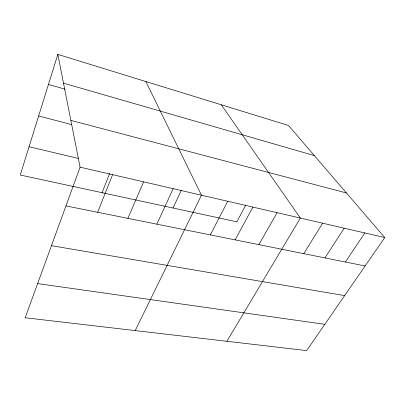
<?xml version="1.0" encoding="UTF-8"?>
<svg xmlns="http://www.w3.org/2000/svg" width="405" height="405" viewBox="0 0 405 405"><rect width="100%" height="100%" fill="white"/><g stroke="black" fill="none" stroke-linecap="round" stroke-linejoin="round"><path stroke-width="0.61" d="M57.824 54.402L80.084 167.159L25.191 317.753L306.651 350.598L384.75 237.558L288.522 125.504L57.824 54.402L20.25 175.026L236.864 221.798L245.886 204.981M102.065 192.694L109.664 173.416M97.64 212.271L112.58 174.666M127.904 218.351L143.573 181.83M156.851 224.157L173.163 188.664M173.006 208.013L181.283 190.32M135.204 330.586L201.447 195.2L145.871 81.542M210.337 234.9L227.726 201.275M235.092 239.866L252.928 207.097M258.881 244.645L277.111 212.686M226.891 341.288L300.343 218.052L221.312 104.794M303.77 253.657L322.669 223.211M324.977 257.914L344.149 228.177M345.409 262.02L364.829 232.956M37.64 283.591L324.8 324.329M51.46 245.673L344.645 295.609M65.954 205.912L365.118 265.974M80.084 167.159L384.75 237.558M29.064 146.737L78.616 158.487M38.642 115.987L71.65 124.583M70.85 120.376L346.452 192.967M48.463 84.453L65.18 89.211M63.499 83.147L314.356 155.591"/></g></svg>
